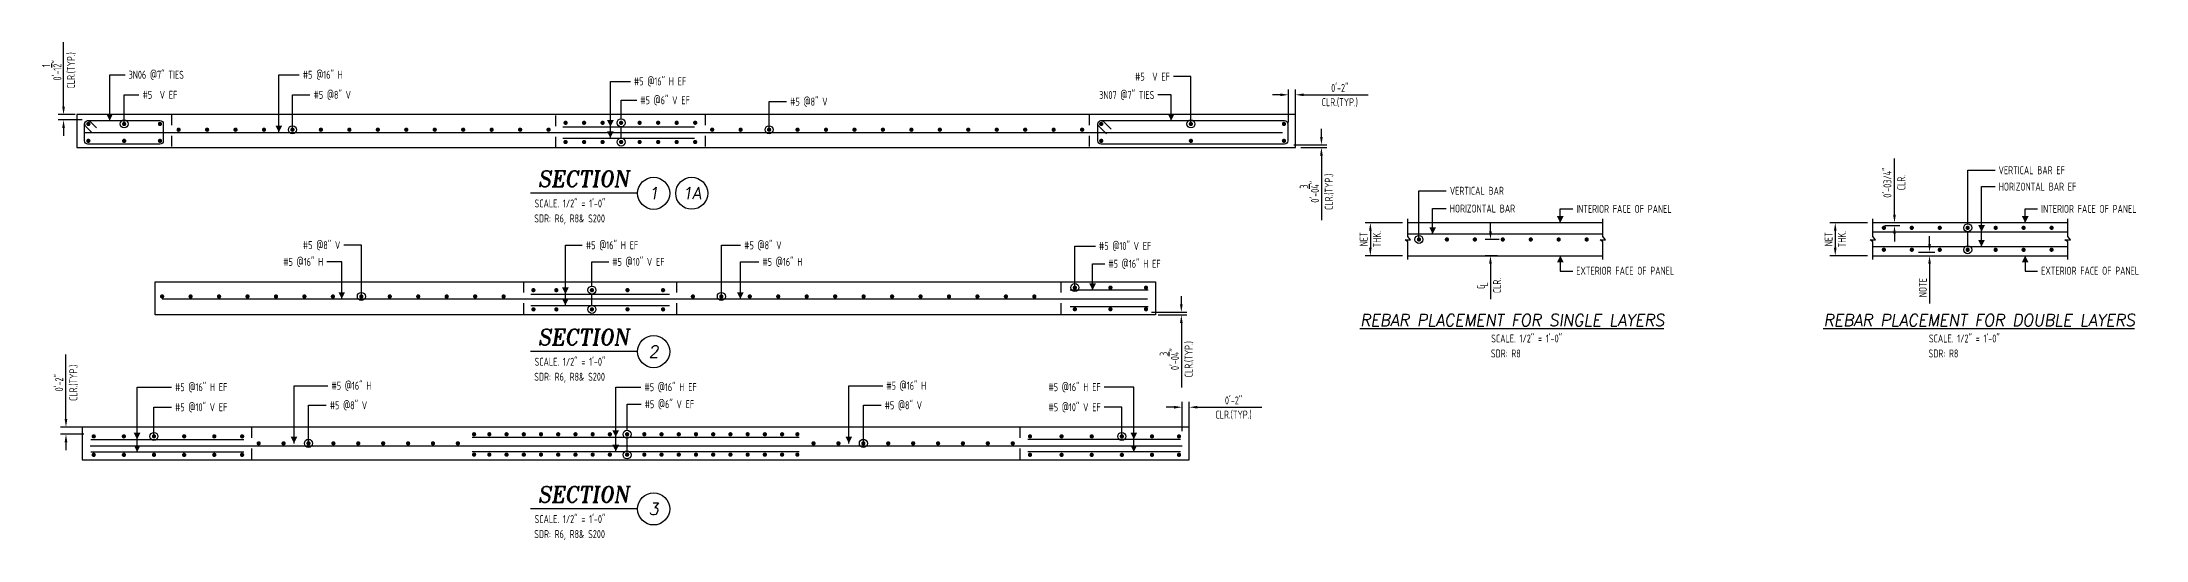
# Model space of a CAD drawing. Header units: inches. Extents: x 10095 to 38568, y -2433 to 4174.
# Drawn here: x 25996 to 26587, y 370 to 510 of the extents above; entities that cross this region are included whole.
import ezdxf
from ezdxf.enums import TextEntityAlignment as Align

# ---------------------------------------------------------------- set-up
doc = ezdxf.new("R2010")
doc.units = ezdxf.units.IN
doc.header["$MEASUREMENT"] = 0
doc.linetypes.add('HIDDEN', pattern=[6, 3, -3])
doc.layers.get('0').update_dxf_attribs({"linetype": 'CONTINUOUS'})
doc.layers.get('Defpoints').update_dxf_attribs({"linetype": 'CONTINUOUS'})
for name, color, linetype in [('0-25TEXT', 7, 'CONTINUOUS'), ('0-35', 3, 'CONTINUOUS'), ('0-35TEXT', 3, 'CONTINUOUS'), ('5', 4, 'CONTINUOUS'), ('DETAIL', 83, 'CONTINUOUS'), ('hidden', 7, 'HIDDEN'), ('REBARS', 4, 'CONTINUOUS')]:
    doc.layers.add(name, color=color, linetype=linetype)
doc.styles.add('AR', font='ARCHQUIK.shx', dxfattribs={"width": 0.8})
doc.styles.add('ROMANT', font='romant')
doc.dimstyles.new('CADS_DIM_48', dxfattribs={"dimscale": 48, "dimtxt": 0.09375, "dimasz": 0.09375, "dimexe": 0.0625, "dimexo": 0.0625, "dimgap": 0.09375, "dimtad": 0, "dimtih": 1, "dimtoh": 1, "dimzin": 1, "dimdsep": 46, "dimlunit": 4, "dimtxsty": 'AR', "dimblk": 'CLOSED', "dimcen": 0.1875, "dimadec": 0, "dimazin": 0, "dimtfac": 1, "dimtofl": 0, "dimtmove": 0, "dimatfit": 1, "dimldrblk": 'DOTBLANK', "dimfxl": 1, "dimtzin": 0, "dimarcsym": 0})

# ---------------------------------------------------------------- blocks, each defined once
blk = doc.blocks.new('*D87')
at = {"layer": 'Defpoints', "color": 0, "transparency": 16777216}
for p in [(26348.4, 495.2), (26346.4, 485.95), (26348.4, 485.95)]:
    blk.add_point(p, dxfattribs=at)
at = {"layer": 'DETAIL', "color": 0, "lineweight": -2, "transparency": 16777216}
for p, q in [((26344.15, 495.2), (26341.9, 495.2)), ((26346.4, 487.45), (26346.4, 496.7)), ((26348.4, 487.45), (26348.4, 496.7)), ((26350.65, 495.2), (26368.8, 495.2))]:
    blk.add_line(p, q, dxfattribs=at)
at = {"layer": 'DETAIL', "color": 0, "transparency": 16777216}
for points in [[(26344.15, 495.58), (26344.15, 494.83), (26346.4, 495.2)], [(26350.65, 495.58), (26350.65, 494.83), (26348.4, 495.2)]]:
    blk.add_solid(points, dxfattribs=at)
at = {"layer": 'DETAIL', "color": 0, "transparency": 16777216, "char_height": 2.25, "attachment_point": 5, "style": 'AR'}
for s, insert in [('0\'-2"', (26360.85, 497.12)), ('CLR.(TYP.)', (26360.85, 493.02))]:
    blk.add_mtext(s, dxfattribs=dict(at, insert=insert))
blk = doc.blocks.new('_DotBlank')
at = {"layer": '0-35', "color": 0, "lineweight": -2}
blk.add_line((-0.5, 0), (-1, 0), dxfattribs=at)
blk.add_circle((0, 0), 0.5, dxfattribs=at)
blk = doc.blocks.new('*D88')
at = {"layer": 'Defpoints', "color": 0, "transparency": 16777216}
for p in [(26346.4, 481.13), (26348.4, 480.38), (26355.68, 480.38)]:
    blk.add_point(p, dxfattribs=at)
at = {"layer": 'DETAIL', "color": 0, "lineweight": -2, "transparency": 16777216}
for p, q in [((26355.68, 483.38), (26355.68, 485.63)), ((26347.9, 481.13), (26357.18, 481.13)), ((26349.9, 480.38), (26357.18, 480.38)), ((26355.68, 478.13), (26355.68, 459.98))]:
    blk.add_line(p, q, dxfattribs=at)
at = {"layer": 'DETAIL', "color": 0, "transparency": 16777216}
for points in [[(26355.31, 483.38), (26356.06, 483.38), (26355.68, 481.13)], [(26355.31, 478.13), (26356.06, 478.13), (26355.68, 480.38)]]:
    blk.add_solid(points, dxfattribs=at)
at = {"layer": 'DETAIL', "color": 0, "transparency": 16777216, "char_height": 2.25, "attachment_point": 5, "rotation": 90, "style": 'AR'}
for s, insert in [('0\'-0{\\H1.000000x;\\S3/4;}"', (26352.31, 467.93)), ('CLR.(TYP.)', (26357.87, 467.93))]:
    blk.add_mtext(s, dxfattribs=dict(at, insert=insert))
blk = doc.blocks.new('SECT1')
at = {"color": 7, "linetype": 'Continuous'}
blk.add_line((0.627, 0), (-0.627, 0), dxfattribs=at)
blk.add_circle((0.815, 0), 0.188, dxfattribs=at)
at = {"color": 7, "linetype": 'Continuous', "style": 'ROMANT', "oblique": 9, "width": 0.95}
blk.add_text('SECTION', height=0.1875, dxfattribs=at).set_placement((-0.006, 0.077), align=Align.CENTER)
blk.add_attdef('SECT1', text='', height=0.141, dxfattribs=at).set_placement((0.815, 0), align=Align.MIDDLE)
blk = doc.blocks.new('leadrblk')
blk.add_lwpolyline([(0, 0, 0, 1, 0), (1, 0, 1, 1, 0)], format="xyseb")
blk = doc.blocks.new('*D89')
at = {"layer": 'Defpoints', "color": 0, "transparency": 16777216}
for p in [(26002.04, 489.63), (26006.78, 489.63), (26008.78, 488.13)]:
    blk.add_point(p, dxfattribs=at)
at = {"layer": 'DETAIL', "color": 0, "lineweight": -2, "transparency": 16777216}
for p, q in [((26002.04, 491.88), (26002.04, 510.03)), ((26005.28, 489.63), (26000.54, 489.63)), ((26007.28, 488.13), (26000.54, 488.13)), ((26002.04, 485.88), (26002.04, 483.63))]:
    blk.add_line(p, q, dxfattribs=at)
at = {"layer": 'DETAIL', "color": 0, "transparency": 16777216}
for points in [[(26001.67, 491.88), (26002.42, 491.88), (26002.04, 489.63)], [(26001.67, 485.88), (26002.42, 485.88), (26002.04, 488.13)]]:
    blk.add_solid(points, dxfattribs=at)
at = {"layer": 'DETAIL', "color": 0, "transparency": 16777216, "char_height": 2.25, "attachment_point": 5, "rotation": 90, "style": 'AR'}
for s, insert in [('0\'-1{\\H1.000000x;\\S1/2;}"', (25998.71, 502.08)), ('CLR.(TYP.)', (26004.23, 502.08))]:
    blk.add_mtext(s, dxfattribs=dict(at, insert=insert))
blk = doc.blocks.new('*D84')
at = {"layer": 'Defpoints', "color": 0, "transparency": 16777216}
for p in [(26318.53, 407.36), (26316.53, 399.16), (26318.53, 398.1)]:
    blk.add_point(p, dxfattribs=at)
at = {"layer": 'DETAIL', "color": 0, "lineweight": -2, "transparency": 16777216}
for p, q in [((26316.53, 400.66), (26316.53, 408.86)), ((26318.53, 399.6), (26318.53, 408.86)), ((26314.28, 407.36), (26312.03, 407.36)), ((26320.78, 407.36), (26338.93, 407.36))]:
    blk.add_line(p, q, dxfattribs=at)
at = {"layer": 'DETAIL', "color": 0, "transparency": 16777216}
for points in [[(26314.28, 407.73), (26314.28, 406.98), (26316.53, 407.36)], [(26320.78, 407.73), (26320.78, 406.98), (26318.53, 407.36)]]:
    blk.add_solid(points, dxfattribs=at)
at = {"layer": 'DETAIL', "color": 0, "transparency": 16777216, "char_height": 2.25, "attachment_point": 5, "style": 'AR'}
for s, insert in [('0\'-2"', (26330.98, 409.27)), ('CLR.(TYP.)', (26330.98, 405.17))]:
    blk.add_mtext(s, dxfattribs=dict(at, insert=insert))
blk = doc.blocks.new('*D85')
at = {"layer": 'Defpoints', "color": 0, "transparency": 16777216}
for p in [(26306.37, 434.07), (26308.29, 433.32), (26316.3, 433.32)]:
    blk.add_point(p, dxfattribs=at)
at = {"layer": 'DETAIL', "color": 0, "lineweight": -2, "transparency": 16777216}
for p, q in [((26316.3, 436.32), (26316.3, 438.57)), ((26307.87, 434.07), (26317.8, 434.07)), ((26309.79, 433.32), (26317.8, 433.32)), ((26316.3, 431.07), (26316.3, 412.92))]:
    blk.add_line(p, q, dxfattribs=at)
at = {"layer": 'DETAIL', "color": 0, "transparency": 16777216}
for points in [[(26315.92, 436.32), (26316.67, 436.32), (26316.3, 434.07)], [(26315.92, 431.07), (26316.67, 431.07), (26316.3, 433.32)]]:
    blk.add_solid(points, dxfattribs=at)
at = {"layer": 'DETAIL', "color": 0, "transparency": 16777216, "char_height": 2.25, "attachment_point": 5, "rotation": 90, "style": 'AR'}
for s, insert in [('0\'-0{\\H1.000000x;\\S3/4;}"', (26312.92, 420.87)), ('CLR.(TYP.)', (26318.48, 420.87))]:
    blk.add_mtext(s, dxfattribs=dict(at, insert=insert))
blk = doc.blocks.new('*D86')
at = {"layer": 'Defpoints', "color": 0, "transparency": 16777216}
for p in [(26002.73, 401.78), (26009.28, 401.78), (26009.28, 399.78)]:
    blk.add_point(p, dxfattribs=at)
at = {"layer": 'DETAIL', "color": 0, "lineweight": -2, "transparency": 16777216}
for p, q in [((26002.73, 404.03), (26002.73, 422.18)), ((26007.78, 401.78), (26001.23, 401.78)), ((26007.78, 399.78), (26001.23, 399.78)), ((26002.73, 397.53), (26002.73, 395.28))]:
    blk.add_line(p, q, dxfattribs=at)
at = {"layer": 'DETAIL', "color": 0, "transparency": 16777216}
for points in [[(26002.35, 404.03), (26003.1, 404.03), (26002.73, 401.78)], [(26002.35, 397.53), (26003.1, 397.53), (26002.73, 399.78)]]:
    blk.add_solid(points, dxfattribs=at)
at = {"layer": 'DETAIL', "color": 0, "transparency": 16777216, "char_height": 2.25, "attachment_point": 5, "rotation": 90, "style": 'AR'}
for s, insert in [('0\'-2"', (26000.82, 414.23)), ('CLR.(TYP.)', (26004.91, 414.23))]:
    blk.add_mtext(s, dxfattribs=dict(at, insert=insert))
blk = doc.blocks.new('*U888', base_point=(26316.1, 394.46))
at = {"layer": 'REBARS', "color": 0}
blk.add_lwpolyline([(26316.1, 394.78), (26273.1, 394.78)], dxfattribs=at)
blk = doc.blocks.new('*U889', base_point=(26316.1, 398))
at = {"layer": 'REBARS', "color": 0}
blk.add_lwpolyline([(26316.1, 398.31), (26273.1, 398.31)], dxfattribs=at)
blk = doc.blocks.new('*U890', base_point=(26116.89, 395.22))
at = {"layer": 'REBARS', "color": 0}
blk.add_lwpolyline([(26116.89, 394.91), (26208.89, 394.91)], dxfattribs=at)
blk = doc.blocks.new('*U891', base_point=(26116.89, 398.67))
at = {"layer": 'REBARS', "color": 0}
blk.add_lwpolyline([(26116.89, 398.98), (26208.89, 398.98)], dxfattribs=at)
blk = doc.blocks.new('*U1352', base_point=(26009.53, 396.22))
at = {"layer": 'REBARS', "color": 0}
blk.add_lwpolyline([(26009.53, 396.53), (26316.53, 396.53)], dxfattribs=at)
blk = doc.blocks.new('*U892', base_point=(26009.74, 395.09))
at = {"layer": 'REBARS', "color": 0}
blk.add_lwpolyline([(26009.74, 394.78), (26052.74, 394.78)], dxfattribs=at)
blk = doc.blocks.new('*U893', base_point=(26009.74, 398))
at = {"layer": 'REBARS', "color": 0}
blk.add_lwpolyline([(26009.74, 398.31), (26052.74, 398.31)], dxfattribs=at)
blk = doc.blocks.new('*U1303', base_point=(26007.78, 484.32))
at = {"layer": 'REBARS', "color": 0}
blk.add_lwpolyline([(26007.78, 484.63), (26344.78, 484.63)], dxfattribs=at)
blk = doc.blocks.new('*U1297', base_point=(26142.4, 483.37))
at = {"layer": 'REBARS', "color": 0}
blk.add_lwpolyline([(26142.4, 483.05), (26179.4, 483.05)], dxfattribs=at)
blk = doc.blocks.new('*U1298', base_point=(26142.4, 485.9))
at = {"layer": 'REBARS', "color": 0}
blk.add_lwpolyline([(26142.4, 486.21), (26179.4, 486.21)], dxfattribs=at)
blk = doc.blocks.new('*U1301', base_point=(26346.4, 481.13))
at = {"layer": 'REBARS', "color": 0}
blk.add_lwpolyline([(26295.23, 484.22), (26293.11, 486.34, -0.668179), (26293.78, 487.94), (26345.28, 487.94, -0.414214), (26346.21, 487.01), (26346.21, 482.26, -0.414213), (26345.28, 481.32), (26293.78, 481.32, -0.414214), (26292.84, 482.26), (26292.84, 487.01, -0.668178), (26294.44, 487.67), (26296.56, 485.55)], format="xyb", dxfattribs=at)
blk = doc.blocks.new('*U894', base_point=(26030.27, 481.13))
at = {"layer": 'REBARS', "color": 0}
blk.add_lwpolyline([(26010, 484.58), (26008.24, 486.34, -0.668179), (26008.9, 487.94), (26029.15, 487.94, -0.414214), (26030.09, 487.01), (26030.09, 482.26, -0.414213), (26029.15, 481.32), (26008.9, 481.32, -0.414214), (26007.96, 482.26), (26007.96, 487.01, -0.668178), (26009.56, 487.67), (26011.33, 485.9)], format="xyb", dxfattribs=at)
blk = doc.blocks.new('*U1105', base_point=(26133.37, 438.83))
at = {"layer": 'REBARS', "color": 0}
blk.add_lwpolyline([(26133.37, 439.15), (26172.37, 439.15)], dxfattribs=at)
blk = doc.blocks.new('*U1106', base_point=(26133.37, 436.31))
at = {"layer": 'REBARS', "color": 0}
blk.add_lwpolyline([(26133.37, 435.99), (26172.37, 435.99)], dxfattribs=at)
blk = doc.blocks.new('*U895', base_point=(26029.76, 437.49))
at = {"layer": 'REBARS', "color": 0}
blk.add_lwpolyline([(26029.76, 437.81), (26306.76, 437.81)], dxfattribs=at)
blk = doc.blocks.new('*U896', base_point=(26307.01, 435.92))
at = {"layer": 'REBARS', "color": 0}
blk.add_lwpolyline([(26307.01, 435.61), (26285.01, 435.61)], dxfattribs=at)
blk = doc.blocks.new('*U897', base_point=(26307.01, 439.97))
at = {"layer": 'REBARS', "color": 0}
blk.add_lwpolyline([(26307.01, 440.28), (26285.01, 440.28)], dxfattribs=at)
blk = doc.blocks.new('*D517')
at = {"layer": 'Defpoints', "color": 0, "transparency": 16777216}
for p in [(26379.99, 459.21), (26369.44, 449.96), (26379.99, 449.96)]:
    blk.add_point(p, dxfattribs=at)
at = {"layer": 'DETAIL', "color": 0, "lineweight": -2, "transparency": 16777216}
for p, q in [((26378.49, 459.21), (26367.94, 459.21)), ((26369.44, 456.96), (26369.44, 452.21)), ((26378.49, 449.96), (26367.94, 449.96))]:
    blk.add_line(p, q, dxfattribs=at)
at = {"layer": 'DETAIL', "color": 0, "transparency": 16777216}
for points in [[(26369.06, 456.96), (26369.81, 456.96), (26369.44, 459.21)], [(26369.06, 452.21), (26369.81, 452.21), (26369.44, 449.96)]]:
    blk.add_solid(points, dxfattribs=at)
at = {"layer": 'DETAIL', "color": 0, "transparency": 16777216, "insert": (26369.44, 454.59), "char_height": 2.25, "attachment_point": 5, "rotation": 90, "style": 'AR'}
blk.add_mtext('NET\\PTHK.', dxfattribs=at)
blk = doc.blocks.new('*D513')
at = {"layer": 'Defpoints', "color": 0, "transparency": 16777216}
for p in [(26510.69, 459.21), (26500.14, 449.96), (26510.69, 449.96)]:
    blk.add_point(p, dxfattribs=at)
at = {"layer": 'DETAIL', "color": 0, "lineweight": -2, "transparency": 16777216}
for p, q in [((26509.19, 459.21), (26498.64, 459.21)), ((26500.14, 456.96), (26500.14, 452.21)), ((26509.19, 449.96), (26498.64, 449.96))]:
    blk.add_line(p, q, dxfattribs=at)
at = {"layer": 'DETAIL', "color": 0, "transparency": 16777216}
for points in [[(26499.76, 456.96), (26500.51, 456.96), (26500.14, 459.21)], [(26499.76, 452.21), (26500.51, 452.21), (26500.14, 449.96)]]:
    blk.add_solid(points, dxfattribs=at)
at = {"layer": 'DETAIL', "color": 0, "transparency": 16777216, "insert": (26500.14, 454.59), "char_height": 2.25, "attachment_point": 5, "rotation": 90, "style": 'AR'}
blk.add_mtext('NET\\PTHK.', dxfattribs=at)
blk = doc.blocks.new('*D514')
at = {"layer": 'Defpoints', "color": 0, "transparency": 16777216}
for p in [(26512.55, 458.41), (26516.79, 459.21), (26516.79, 459.21)]:
    blk.add_point(p, dxfattribs=at)
at = {"layer": 'DETAIL', "color": 0, "lineweight": -2, "transparency": 16777216}
for p, q in [((26516.79, 461.46), (26516.79, 477.32)), ((26514.05, 458.41), (26518.29, 458.41)), ((26516.79, 456.16), (26516.79, 453.91))]:
    blk.add_line(p, q, dxfattribs=at)
at = {"layer": 'DETAIL', "color": 0, "transparency": 16777216}
for points in [[(26516.42, 461.46), (26517.17, 461.46), (26516.79, 459.21)], [(26516.42, 456.16), (26517.17, 456.16), (26516.79, 458.41)]]:
    blk.add_solid(points, dxfattribs=at)
at = {"layer": 'DETAIL', "color": 0, "transparency": 16777216, "char_height": 2.25, "attachment_point": 5, "rotation": 90, "style": 'AR'}
for s, insert in [('0\'-03/4"', (26514.8, 470.52)), ('CLR.', (26518.71, 470.52))]:
    blk.add_mtext(s, dxfattribs=dict(at, insert=insert))
blk = doc.blocks.new('*D515')
at = {"layer": 'Defpoints', "color": 0, "transparency": 16777216}
for p in [(26522.07, 451), (26526.65, 449.96), (26526.65, 449.96)]:
    blk.add_point(p, dxfattribs=at)
at = {"layer": 'DETAIL', "color": 0, "lineweight": -2, "transparency": 16777216}
for p, q in [((26526.65, 453.25), (26526.65, 455.5)), ((26523.57, 451), (26528.15, 451)), ((26526.65, 447.71), (26526.65, 436.52))]:
    blk.add_line(p, q, dxfattribs=at)
at = {"layer": 'DETAIL', "color": 0, "transparency": 16777216}
for points in [[(26526.27, 453.25), (26527.02, 453.25), (26526.65, 451)], [(26526.27, 447.71), (26527.02, 447.71), (26526.65, 449.96)]]:
    blk.add_solid(points, dxfattribs=at)
at = {"layer": 'DETAIL', "color": 0, "transparency": 16777216, "insert": (26524.77, 440.99), "char_height": 2.25, "width": 88.8207, "attachment_point": 5, "rotation": 90, "style": 'AR'}
blk.add_mtext('NOTE', dxfattribs=at)
blk = doc.blocks.new('*D516')
at = {"layer": 'Defpoints', "color": 0, "transparency": 16777216}
for p in [(26403.2, 449.96), (26406.67, 449.96), (26407.17, 454.52)]:
    blk.add_point(p, dxfattribs=at)
at = {"layer": 'DETAIL', "color": 0, "lineweight": -2, "transparency": 16777216}
for p, q in [((26403.2, 456.77), (26403.2, 459.02)), ((26405.67, 454.52), (26401.7, 454.52)), ((26405.17, 449.96), (26401.7, 449.96)), ((26403.2, 447.71), (26403.2, 437.7))]:
    blk.add_line(p, q, dxfattribs=at)
at = {"layer": 'DETAIL', "color": 0, "transparency": 16777216}
for points in [[(26402.83, 456.77), (26403.58, 456.77), (26403.2, 454.52)], [(26402.83, 447.71), (26403.58, 447.71), (26403.2, 449.96)]]:
    blk.add_solid(points, dxfattribs=at)
at = {"layer": 'DETAIL', "color": 0, "transparency": 16777216, "insert": (26403.2, 441.58), "char_height": 2.25, "attachment_point": 5, "rotation": 90, "style": 'AR'}
blk.add_mtext(' \\PCLR.', dxfattribs=at)
blk = doc.blocks.new('A$C2A293661')
at = {"layer": '0-35TEXT', "style": 'AR', "width": 0.8}
for s, p in [('C', (-0.72, 0.84)), ('L', (0, 0))]:
    blk.add_text(s, height=2.25, dxfattribs=at).set_placement(p)

msp = doc.modelspace()

# ---------------------------------------------------------------- linework, layer by layer
at = {"color": 7, "linetype": 'Continuous'}
msp.add_circle((26178.63779, 467.50555), 4.5, dxfattribs=at)
at = {"layer": '0-25TEXT'}
for points in [[(26015.01476, 487.94399), (26015.01476, 500.84172), (26019.33799, 500.84172)], [(26062.57786, 484.6315), (26062.57786, 500.84172), (26068.30318, 500.84172)], [(26155.7749, 483.05435), (26155.7749, 498.98021), (26161.39167, 498.98021)], [(26158.7971, 488.45891), (26158.7971, 493.67229), (26163.17804, 493.67229)], [(26313.44046, 487.94399), (26313.44046, 495.16487), (26309.69529, 495.16487)], [(26537.37382, 458.92623), (26537.37382, 473.9884), (26545.05432, 473.9884)], [(26541.27375, 452.50831), (26541.27375, 469.37835), (26545.1001, 469.37835)], [(26386.95473, 456.07067), (26386.95473, 463.21657), (26390.78108, 463.21657)], [(26422.84023, 459.21452), (26422.84023, 463.12585), (26426.32151, 463.12585)], [(26553.54204, 459.21452), (26553.54204, 463.12585), (26557.02332, 463.12585)], [(26537.37382, 452.74878), (26537.37382, 456.67623)], [(26143.12493, 435.99253), (26143.12493, 452.91199), (26147.88009, 452.91199)], [(26422.84023, 449.96452), (26422.84023, 445.65653), (26426.32151, 445.65653)], [(26553.54204, 449.96452), (26553.54204, 445.65653), (26557.02332, 445.65653)], [(26080.26646, 437.80591), (26080.26646, 448.22955), (26076.06394, 448.22955)], [(26150.59151, 441.3971), (26150.59151, 448.22955), (26155.303, 448.22955)], [(26192.31943, 437.80591), (26192.31943, 448.22955), (26197.51283, 448.22955)], [(26291.35672, 440.28224), (26291.35672, 447.69295), (26294.77667, 447.69295)], [(26022.72645, 394.77574), (26022.72645, 412.99505), (26032.39199, 412.99505)], [(26066.84178, 397.19747), (26066.84178, 413.40768), (26076.3604, 413.40768)], [(26157.27603, 398.98069), (26157.27603, 412.99505), (26164.35402, 412.99505)], [(26157.27603, 394.90974), (26157.27603, 412.99505), (26164.35402, 412.99505)], [(26160.48053, 400.87609), (26160.48053, 408.20893), (26164.40207, 408.20893)], [(26222.83481, 397.19747), (26222.83481, 413.40768), (26232.35343, 413.40768)], [(26302.94414, 394.77574), (26302.94414, 412.99505), (26294.63199, 412.99505)], [(26160.48053, 395.08702), (26160.48053, 398.62609)]]:
    msp.add_lwpolyline(points, dxfattribs=at)
at = {"layer": '0-35', "color": 0, "lineweight": -2}
for p, q in [((26158.7971, 483.05409), (26158.7971, 486.20891)), ((26150.59151, 435.99228), (26150.59151, 439.1471))]:
    msp.add_line(p, q, dxfattribs=at)
at = {"layer": '0-35'}
for points in [[(26348.40008, 489.6315), (26005.77508, 489.6315), (26005.77508, 480.3815), (26348.40008, 480.3815)], [(26027.76434, 442.56969), (26309.01434, 442.56969), (26309.01434, 433.31969), (26027.76434, 433.31969)], [(26318.52622, 401.78484), (26007.27622, 401.78484), (26007.27622, 392.53484), (26318.52622, 392.53484)]]:
    msp.add_lwpolyline(points, close=True, dxfattribs=at)
for points in [[(26379.98683, 448.8744), (26379.98683, 453.81868), (26379.216, 454.39119), (26380.75767, 454.39119), (26379.98683, 455.36035), (26379.98683, 460.30464)], [(26434.78972, 459.21452), (26379.98683, 459.21452)], [(26434.78972, 448.8744), (26434.78972, 453.81868), (26434.01889, 454.39119), (26435.56055, 454.39119), (26434.78972, 455.36035), (26434.78972, 460.30464)], [(26510.68864, 448.8744), (26510.68864, 453.81868), (26509.91781, 454.39119), (26511.45947, 454.39119), (26510.68864, 455.36035), (26510.68864, 460.30464)], [(26565.49152, 459.21452), (26510.68864, 459.21452)], [(26565.49152, 448.8744), (26565.49152, 453.81868), (26564.72069, 454.39119), (26566.26236, 454.39119), (26565.49152, 455.36035), (26565.49152, 460.30464)], [(26379.98683, 449.96452), (26434.78972, 449.96452)], [(26510.68864, 449.96452), (26565.49152, 449.96452)]]:
    msp.add_lwpolyline(points, dxfattribs=at)
at = {"layer": '0-35', "color": 0, "lineweight": -2}
for centre in [(26158.7971, 487.33391), (26158.7971, 481.92909), (26537.37382, 457.80123), (26537.37382, 451.62378), (26150.59151, 440.2721), (26150.59151, 434.86728), (26160.48053, 399.75109), (26160.48053, 393.96202)]:
    msp.add_circle(centre, 1.125, dxfattribs=at)
at = {"layer": '5', "const_width": 0.6}
for points in [[(26008.72508, 487.00649, 1), (26009.32508, 487.00649, 1)], [(26018.78758, 487.00649, 1), (26019.38758, 487.00649, 1)], [(26029.45008, 487.00649, -1), (26028.85008, 487.00649, -1)], [(26034.70008, 485.38855, -1), (26034.10008, 485.38855, -1)], [(26042.70008, 485.38855, -1), (26042.10008, 485.38855, -1)], [(26050.70008, 485.38855, -1), (26050.10008, 485.38855, -1)], [(26058.70008, 485.38855, -1), (26058.10008, 485.38855, -1)], [(26066.70008, 485.38855, -1), (26066.10008, 485.38855, -1)], [(26074.70008, 485.38855, -1), (26074.10008, 485.38855, -1)], [(26082.70008, 485.38855, -1), (26082.10008, 485.38855, -1)], [(26090.70008, 485.38855, -1), (26090.10008, 485.38855, -1)], [(26098.70008, 485.38855, -1), (26098.10008, 485.38855, -1)], [(26106.70008, 485.38855, -1), (26106.10008, 485.38855, -1)], [(26114.70008, 485.38855, -1), (26114.10008, 485.38855, -1)], [(26122.70008, 485.38855, -1), (26122.10008, 485.38855, -1)], [(26130.70008, 485.38855, -1), (26130.10008, 485.38855, -1)], [(26138.70008, 485.38855, -1), (26138.10008, 485.38855, -1)], [(26142.87924, 487.33391, 1), (26143.47924, 487.33391, 1)], [(26148.08519, 487.33391, 1), (26148.68519, 487.33391, 1)], [(26153.29115, 487.33391, 1), (26153.89115, 487.33391, 1)], [(26158.4971, 487.33391, 1), (26159.0971, 487.33391, 1)], [(26163.70306, 487.33391, 1), (26164.30306, 487.33391, 1)], [(26168.90901, 487.33391, 1), (26169.50901, 487.33391, 1)], [(26174.11497, 487.33391, 1), (26174.71497, 487.33391, 1)], [(26179.92093, 487.33391, -1), (26179.32093, 487.33391, -1)], [(26184.70008, 485.38855, -1), (26184.10008, 485.38855, -1)], [(26192.70008, 485.38855, -1), (26192.10008, 485.38855, -1)], [(26200.70008, 485.38855, -1), (26200.10008, 485.38855, -1)], [(26208.70008, 485.38855, -1), (26208.10008, 485.38855, -1)], [(26216.70008, 485.38855, -1), (26216.10008, 485.38855, -1)], [(26224.70008, 485.38855, -1), (26224.10008, 485.38855, -1)], [(26232.70008, 485.38855, -1), (26232.10008, 485.38855, -1)], [(26240.70008, 485.38855, -1), (26240.10008, 485.38855, -1)], [(26248.70008, 485.38855, -1), (26248.10008, 485.38855, -1)], [(26256.70008, 485.38855, -1), (26256.10008, 485.38855, -1)], [(26264.70008, 485.38855, -1), (26264.10008, 485.38855, -1)], [(26272.70008, 485.38855, -1), (26272.10008, 485.38855, -1)], [(26280.70008, 485.38855, -1), (26280.10008, 485.38855, -1)], [(26288.70008, 485.38855, -1), (26288.10008, 485.38855, -1)], [(26293.47509, 487.00649, 1), (26294.07509, 487.00649, 1)], [(26318.67702, 487.00649, 1), (26319.27702, 487.00649, 1)], [(26345.45008, 487.00649, -1), (26344.85008, 487.00649, -1)], [(26008.72508, 482.25649, -1), (26009.32508, 482.25649, -1)], [(26018.78758, 482.25649, -1), (26019.38758, 482.25649, -1)], [(26029.45008, 482.25649, 1), (26028.85008, 482.25649, 1)], [(26142.87924, 481.92909, -1), (26143.47924, 481.92909, -1)], [(26148.08519, 481.92909, -1), (26148.68519, 481.92909, -1)], [(26153.29115, 481.92909, -1), (26153.89115, 481.92909, -1)], [(26158.4971, 481.92909, -1), (26159.0971, 481.92909, -1)], [(26163.70306, 481.92909, -1), (26164.30306, 481.92909, -1)], [(26168.90901, 481.92909, -1), (26169.50901, 481.92909, -1)], [(26174.11497, 481.92909, -1), (26174.71497, 481.92909, -1)], [(26179.92093, 481.92909, 1), (26179.32093, 481.92909, 1)], [(26293.47509, 482.25649, -1), (26294.07509, 482.25649, -1)], [(26318.67702, 482.25649, -1), (26319.27702, 482.25649, -1)], [(26345.45008, 482.25649, 1), (26344.85008, 482.25649, 1)], [(26514.1024, 457.80123, -1), (26513.5024, 457.80123, -1)], [(26521.95954, 457.80123, -1), (26521.35954, 457.80123, -1)], [(26529.81668, 457.80123, -1), (26529.21668, 457.80123, -1)], [(26537.67382, 457.80123, -1), (26537.07382, 457.80123, -1)], [(26545.53097, 457.80123, -1), (26544.93097, 457.80123, -1)], [(26553.38811, 457.80123, -1), (26552.78811, 457.80123, -1)], [(26561.24525, 457.80123, -1), (26560.64525, 457.80123, -1)], [(26383.40059, 454.52038, -1), (26382.80059, 454.52038, -1)], [(26391.25773, 454.52038, -1), (26390.65773, 454.52038, -1)], [(26399.11488, 454.52038, -1), (26398.51488, 454.52038, -1)], [(26406.97202, 454.52038, -1), (26406.37202, 454.52038, -1)], [(26414.82916, 454.52038, -1), (26414.22916, 454.52038, -1)], [(26422.6863, 454.52038, -1), (26422.0863, 454.52038, -1)], [(26430.54345, 454.52038, -1), (26429.94345, 454.52038, -1)], [(26514.1024, 451.62378, -1), (26513.5024, 451.62378, -1)], [(26521.95954, 451.62378, -1), (26521.35954, 451.62378, -1)], [(26529.81668, 451.62378, -1), (26529.21668, 451.62378, -1)], [(26537.67382, 451.62378, -1), (26537.07382, 451.62378, -1)], [(26545.53097, 451.62378, -1), (26544.93097, 451.62378, -1)], [(26553.38811, 451.62378, -1), (26552.78811, 451.62378, -1)], [(26561.24525, 451.62378, -1), (26560.64525, 451.62378, -1)], [(26029.46434, 438.49555, 1), (26030.06434, 438.49555, 1)], [(26037.46434, 438.49555, 1), (26038.06434, 438.49555, 1)], [(26045.46434, 438.49555, 1), (26046.06434, 438.49555, 1)], [(26053.46434, 438.49555, 1), (26054.06434, 438.49555, 1)], [(26061.46434, 438.49555, 1), (26062.06434, 438.49555, 1)], [(26069.46434, 438.49555, 1), (26070.06434, 438.49555, 1)], [(26077.46434, 438.49555, 1), (26078.06434, 438.49555, 1)], [(26085.46434, 438.49555, 1), (26086.06434, 438.49555, 1)], [(26093.46434, 438.49555, 1), (26094.06434, 438.49555, 1)], [(26101.46434, 438.49555, 1), (26102.06434, 438.49555, 1)], [(26109.46434, 438.49555, 1), (26110.06434, 438.49555, 1)], [(26117.46434, 438.49555, 1), (26118.06434, 438.49555, 1)], [(26125.46434, 438.49555, 1), (26126.06434, 438.49555, 1)], [(26133.84982, 440.2721, 1), (26134.44982, 440.2721, 1)], [(26140.89151, 440.2721, -1), (26140.29151, 440.2721, -1)], [(26150.89151, 440.2721, -1), (26150.29151, 440.2721, -1)], [(26160.89151, 440.2721, -1), (26160.29151, 440.2721, -1)], [(26170.89151, 440.2721, -1), (26170.29151, 440.2721, -1)], [(26179.27699, 438.49555, -1), (26178.67699, 438.49555, -1)], [(26187.27699, 438.49555, -1), (26186.67699, 438.49555, -1)], [(26195.27699, 438.49555, -1), (26194.67699, 438.49555, -1)], [(26203.27699, 438.49555, -1), (26202.67699, 438.49555, -1)], [(26211.27699, 438.49555, -1), (26210.67699, 438.49555, -1)], [(26219.27699, 438.49555, -1), (26218.67699, 438.49555, -1)], [(26227.27699, 438.49555, -1), (26226.67699, 438.49555, -1)], [(26235.27699, 438.49555, -1), (26234.67699, 438.49555, -1)], [(26243.27699, 438.49555, -1), (26242.67699, 438.49555, -1)], [(26251.27699, 438.49555, -1), (26250.67699, 438.49555, -1)], [(26259.27699, 438.49555, -1), (26258.67699, 438.49555, -1)], [(26267.27699, 438.49555, -1), (26266.67699, 438.49555, -1)], [(26275.27699, 438.49555, -1), (26274.67699, 438.49555, -1)], [(26286.6623, 440.98294, 1), (26286.0623, 440.98294, 1)], [(26296.6623, 440.98294, 1), (26296.0623, 440.98294, 1)], [(26306.6623, 440.98294, 1), (26306.0623, 440.98294, 1)], [(26133.84982, 434.86728, -1), (26134.44982, 434.86728, -1)], [(26140.89151, 434.86728, 1), (26140.29151, 434.86728, 1)], [(26150.89151, 434.86728, 1), (26150.29151, 434.86728, 1)], [(26160.89151, 434.86728, 1), (26160.29151, 434.86728, 1)], [(26170.89151, 434.86728, 1), (26170.29151, 434.86728, 1)], [(26286.6623, 434.90644, -1), (26286.0623, 434.90644, -1)], [(26296.6623, 434.90644, -1), (26296.0623, 434.90644, -1)], [(26306.6623, 434.90644, -1), (26306.0623, 434.90644, -1)], [(26010.22622, 399.15983, 1), (26010.82622, 399.15983, 1)], [(26018.70122, 399.15983, 1), (26019.30122, 399.15983, 1)], [(26027.17622, 399.15983, 1), (26027.77622, 399.15983, 1)], [(26035.65122, 399.15983, 1), (26036.25122, 399.15983, 1)], [(26044.12622, 399.15983, 1), (26044.72622, 399.15983, 1)], [(26051.95018, 399.15983, 1), (26052.55018, 399.15983, 1)], [(26056.60122, 397.1975, 1), (26057.20122, 397.1975, 1)], [(26063.60209, 397.1975, 1), (26064.20209, 397.1975, 1)], [(26070.60296, 397.1975, 1), (26071.20296, 397.1975, 1)], [(26077.60383, 397.1975, 1), (26078.20383, 397.1975, 1)], [(26084.6047, 397.1975, 1), (26085.2047, 397.1975, 1)], [(26091.60557, 397.1975, 1), (26092.20557, 397.1975, 1)], [(26098.60644, 397.1975, 1), (26099.20644, 397.1975, 1)], [(26105.60731, 397.1975, 1), (26106.20731, 397.1975, 1)], [(26112.60818, 397.1975, 1), (26113.20818, 397.1975, 1)], [(26117.15383, 399.75109, 1), (26117.75383, 399.75109, 1)], [(26121.44956, 399.75109, 1), (26122.04956, 399.75109, 1)], [(26126.29093, 399.75109, 1), (26126.89093, 399.75109, 1)], [(26131.1323, 399.75109, 1), (26131.7323, 399.75109, 1)], [(26135.97367, 399.75109, 1), (26136.57367, 399.75109, 1)], [(26140.81504, 399.75109, 1), (26141.41504, 399.75109, 1)], [(26145.65641, 399.75109, 1), (26146.25641, 399.75109, 1)], [(26150.49779, 399.75109, 1), (26151.09779, 399.75109, 1)], [(26155.33916, 399.75109, 1), (26155.93916, 399.75109, 1)], [(26160.18053, 399.75109, 1), (26160.78053, 399.75109, 1)], [(26165.0219, 399.75109, 1), (26165.6219, 399.75109, 1)], [(26169.86327, 399.75109, 1), (26170.46327, 399.75109, 1)], [(26174.70465, 399.75109, 1), (26175.30465, 399.75109, 1)], [(26179.54602, 399.75109, 1), (26180.14602, 399.75109, 1)], [(26184.38739, 399.75109, 1), (26184.98739, 399.75109, 1)], [(26189.22876, 399.75109, 1), (26189.82876, 399.75109, 1)], [(26194.07013, 399.75109, 1), (26194.67013, 399.75109, 1)], [(26198.9115, 399.75109, 1), (26199.5115, 399.75109, 1)], [(26203.75288, 399.75109, 1), (26204.35288, 399.75109, 1)], [(26208.04707, 399.75109, 1), (26208.64707, 399.75109, 1)], [(26212.59425, 397.1975, 1), (26213.19425, 397.1975, 1)], [(26219.59512, 397.1975, 1), (26220.19512, 397.1975, 1)], [(26226.59599, 397.1975, 1), (26227.19599, 397.1975, 1)], [(26233.59686, 397.1975, 1), (26234.19686, 397.1975, 1)], [(26240.59773, 397.1975, 1), (26241.19773, 397.1975, 1)], [(26247.5986, 397.1975, 1), (26248.1986, 397.1975, 1)], [(26254.59947, 397.1975, 1), (26255.19947, 397.1975, 1)], [(26261.60035, 397.1975, 1), (26262.20035, 397.1975, 1)], [(26268.60122, 397.1975, 1), (26269.20122, 397.1975, 1)], [(26273.44883, 399.15983, 1), (26274.04883, 399.15983, 1)], [(26282.32622, 399.15983, 1), (26282.92622, 399.15983, 1)], [(26290.80122, 399.15983, 1), (26291.40122, 399.15983, 1)], [(26299.27622, 399.15983, 1), (26299.87622, 399.15983, 1)], [(26307.75122, 399.15983, 1), (26308.35122, 399.15983, 1)], [(26315.33583, 399.15983, 1), (26315.93583, 399.15983, 1)], [(26010.22622, 393.96202, -1), (26010.82622, 393.96202, -1)], [(26018.70122, 393.96202, -1), (26019.30122, 393.96202, -1)], [(26027.17622, 393.96202, -1), (26027.77622, 393.96202, -1)], [(26035.65122, 393.96202, -1), (26036.25122, 393.96202, -1)], [(26044.12622, 393.96202, -1), (26044.72622, 393.96202, -1)], [(26051.95018, 393.96202, -1), (26052.55018, 393.96202, -1)], [(26117.15383, 394.02453, -1), (26117.75383, 394.02453, -1)], [(26121.44956, 394.02453, -1), (26122.04956, 394.02453, -1)], [(26126.29093, 394.02453, -1), (26126.89093, 394.02453, -1)], [(26131.1323, 394.02453, -1), (26131.7323, 394.02453, -1)], [(26135.97367, 394.02453, -1), (26136.57367, 394.02453, -1)], [(26140.81504, 394.02453, -1), (26141.41504, 394.02453, -1)], [(26145.65641, 394.02453, -1), (26146.25641, 394.02453, -1)], [(26150.49779, 394.02453, -1), (26151.09779, 394.02453, -1)], [(26155.33916, 394.02453, -1), (26155.93916, 394.02453, -1)], [(26160.18053, 394.02453, -1), (26160.78053, 394.02453, -1)], [(26165.0219, 394.02453, -1), (26165.6219, 394.02453, -1)], [(26169.86327, 394.02453, -1), (26170.46327, 394.02453, -1)], [(26174.70465, 394.02453, -1), (26175.30465, 394.02453, -1)], [(26179.54602, 394.02453, -1), (26180.14602, 394.02453, -1)], [(26184.38739, 394.02453, -1), (26184.98739, 394.02453, -1)], [(26189.22876, 394.02453, -1), (26189.82876, 394.02453, -1)], [(26194.07013, 394.02453, -1), (26194.67013, 394.02453, -1)], [(26198.9115, 394.02453, -1), (26199.5115, 394.02453, -1)], [(26203.75288, 394.02453, -1), (26204.35288, 394.02453, -1)], [(26208.04707, 394.02453, -1), (26208.64707, 394.02453, -1)], [(26273.44883, 393.96202, -1), (26274.04883, 393.96202, -1)], [(26282.32622, 393.96202, -1), (26282.92622, 393.96202, -1)], [(26290.80122, 393.96202, -1), (26291.40122, 393.96202, -1)], [(26299.27622, 393.96202, -1), (26299.87622, 393.96202, -1)], [(26307.75122, 393.96202, -1), (26308.35122, 393.96202, -1)], [(26315.33583, 393.96202, -1), (26315.93583, 393.96202, -1)]]:
    msp.add_lwpolyline(points, format="xyb", close=True, dxfattribs=at)
at = {"layer": 'hidden'}
for p, q in [((26032.40008, 489.6315), (26032.40008, 480.3815)), ((26290.40008, 489.6315), (26290.40008, 480.3815)), ((26131.37067, 442.56969), (26131.37067, 433.31969)), ((26174.38934, 442.56969), (26174.38934, 433.31969)), ((26282.38934, 442.56969), (26282.38934, 433.31969)), ((26054.90122, 401.78484), (26054.90122, 392.53484)), ((26270.90122, 401.78484), (26270.90122, 392.53484))]:
    msp.add_line(p, q, dxfattribs=at)
for points in [[(26140.40008, 480.3815), (26140.40008, 489.6315)], [(26182.40008, 489.6315), (26182.40008, 480.3815)]]:
    msp.add_lwpolyline(points, dxfattribs=at)
at = {"layer": 'REBARS'}
for points in [[(26379.98683, 456.07067), (26434.78972, 456.07067)], [(26510.68864, 456.68083), (26565.49152, 456.68083)], [(26510.68864, 452.50831), (26565.49152, 452.50831)]]:
    msp.add_lwpolyline(points, dxfattribs=at)

# ---------------------------------------------------------------- block references
at = {"layer": '0-25TEXT', "yscale": 0.7502362204724409}
for p, xscale, rotation in [((26015.01476, 487.94399), 1.874645669291339, 90.00000153523449), ((26062.57786, 484.6315), 1.874645669291339, 90.00000153523449), ((26155.7749, 486.20865), 1.874645669291339, 90.00000153523449), ((26155.7749, 483.05435), 1.874645669291339, 90.00000153523449), ((26313.44046, 487.94399), 1.874645669291339, 90.00000153523449), ((26422.84023, 459.21452), 1.874645669291339, 90.00000153523449), ((26553.54204, 459.21452), 1.874645669291339, 90.00000153523449), ((26386.95473, 456.07067), 1.874645669291339, 90.00000153523449), ((26541.27375, 456.68083), 1.874645669291339, 90.00000153523449), ((26422.84023, 449.96452), -1.874645669291339, 89.9999984647655), ((26541.27375, 452.50831), 1.874645669291339, 90.00000153523449), ((26553.54204, 449.96452), -1.874645669291339, 89.9999984647655), ((26080.26646, 437.80591), 1.874645669291339, 90.00000153523449), ((26143.12493, 439.14685), 1.874645669291339, 90.00000153523449), ((26143.12493, 435.99254), 1.874645669291339, 90.00000153523449), ((26192.31943, 437.80591), 1.874645669291339, 90.00000153523449), ((26291.35672, 440.28224), 1.874645669291339, 90.00000153523449), ((26022.72645, 394.77574), 1.874645669291339, 90.00000153523449), ((26022.72645, 398.30776), 1.874645669291339, 90.00000153523449), ((26066.84178, 397.19747), 1.874645669291339, 90.00000153523449), ((26157.27603, 398.98069), 1.874645669291339, 90.00000153523449), ((26157.27603, 394.90974), 1.874645669291339, 90.00000153523449), ((26222.83481, 397.19747), 1.874645669291339, 90.00000153523449), ((26302.94414, 398.30776), 1.874645669291339, 90.00000153523449), ((26302.94414, 394.77574), 1.874645669291339, 90.00000153523449)]:
    msp.add_blockref('leadrblk', p, dxfattribs=dict(at, xscale=xscale, rotation=rotation))
at = {"layer": '0-25TEXT', "xscale": 24, "yscale": 24, "zscale": 24}
for p, values in [((26148.38288, 467.50555), {'SECT1': '1'}), ((26148.38288, 422.98924), {'SECT1': '2'}), ((26148.38288, 378.75195), {'SECT1': '3'})]:
    msp.add_blockref('SECT1', p, dxfattribs=at).add_auto_attribs(values)
at = {"layer": '0-35', "rotation": 90}
msp.add_blockref('A$C2A293661', (26402.51464, 441.3066), dxfattribs=at)
at = {"layer": 'REBARS', "color": 4}
for name, p in [('*U894', (26030.27496, 481.1315)), ('*U1298', (26142.40008, 485.89615)), ('*U1301', (26346.40008, 481.1315)), ('*U1303', (26007.77508, 484.319)), ('*U1297', (26142.40008, 483.36685)), ('*U895', (26029.76434, 437.49341)), ('*U1105', (26133.37067, 438.83435)), ('*U897', (26307.01434, 439.96973)), ('*U1106', (26133.37067, 436.30504)), ('*U896', (26307.01434, 435.91965)), ('*U1352', (26009.52622, 396.22234)), ('*U893', (26009.74057, 397.99526)), ('*U891', (26116.89425, 398.6682)), ('*U889', (26316.10262, 397.99526)), ('*U892', (26009.74057, 395.08824)), ('*U890', (26116.89425, 395.22227)), ('*U888', (26316.10262, 394.46323))]:
    msp.add_blockref(name, p, dxfattribs=at)

# ---------------------------------------------------------------- texts
at = {"color": 7, "linetype": 'Continuous', "style": 'ROMANT', "oblique": 9, "width": 0.95}
for s, p in [('%%UREBAR PLACEMENT FOR SINGLE LAYERS', (26409.34038, 430.17159)), ('%%UREBAR PLACEMENT FOR DOUBLE LAYERS', (26540.63753, 430.17159))]:
    msp.add_text(s, height=3.375, dxfattribs=at).set_placement(p, align=Align.CENTER)
msp.add_attdef('1A', text='1', height=3.375, dxfattribs=at).set_placement((26178.63779, 467.50555), align=Align.MIDDLE)
at = {"layer": '0-25TEXT', "style": 'AR', "width": 0.8}
for s, height, p in [('3N06 @7" TIES', 2.2497638, (26020.33788, 499.71684)), ('#5 @16" H', 2.249764, (26069.30308, 499.71684)), ('#5 @16" H EF', 2.2497638, (26162.39157, 497.85533)), ('#5  V EF', 2.249764, (26024.24725, 494.07014)), ('#5 @8" V', 2.249764, (26072.31782, 494.07014)), ('#5 @6" V EF', 2.2497638, (26164.17794, 492.54741)), ('#5 @8" V', 2.249764, (26206.31782, 492.15244)), ('#5 @16" H EF', 2.2497638, (26148.87999, 451.78711)), ('#5 @10" V EF', 2.2497638, (26156.3029, 447.10467)), ('#5 @8" V', 2.249764, (26193.39548, 451.76596)), ('#5 @16" H', 2.249764, (26198.51272, 447.10467)), ('#5 @10" V EF', 2.2497638, (26293.14506, 451.56076)), ('#5 @16" H EF', 2.2497638, (26295.77656, 446.56807)), ('#5 @16" H EF', 2.2497638, (26033.39188, 411.87017)), ('#5 @16" H', 2.249764, (26077.36029, 412.2828)), ('#5 @16" H EF', 2.2497638, (26165.35392, 411.87017)), ('#5 @16" H', 2.249764, (26233.35333, 412.2828)), ('#5 @10" V EF', 2.2497638, (26033.39188, 406.22347)), ('#5 @8" V', 2.249764, (26076.87646, 406.77832)), ('#5 @6" V EF', 2.2497638, (26165.40196, 407.08405)), ('#5 @8" V', 2.249764, (26232.86949, 406.77832))]:
    msp.add_text(s, height=height, dxfattribs=at).set_placement(p)
for s, height, p in [('#5  V EF', 2.249764, (26313.08176, 499.19062)), ('3N07 @7" TIES', 2.2497638, (26308.69539, 494.03999)), ('#5 @16" H', 2.249764, (26075.06405, 447.10467)), ('#5 @8" V', 2.249764, (26079.85257, 451.801)), ('#5 @16" H EF', 2.2497638, (26293.6321, 411.87017)), ('#5 @10" V EF', 2.2497638, (26293.6321, 406.22347))]:
    msp.add_text(s, height=height, dxfattribs=at).set_placement(p, align=Align.RIGHT)
at = {"layer": '0-35TEXT', "style": 'AR', "width": 0.8}
for s, height, p in [('VERTICAL BAR EF', 2.2499437, (26546.05429, 472.86342)), ('VERTICAL BAR', 2.2499437, (26391.78106, 467.08734)), ('HORIZONTAL BAR EF', 2.2499437, (26546.10008, 468.25338)), ('SDR: R6, R8& S200', 2.2499437, (26134.37771, 459.31871)), ('SCALE. 1/2" = 1\'-0"', 2.2499437, (26134.4745, 463.52678)), ('HORIZONTAL BAR', 2.2499437, (26391.78106, 462.0916)), ('INTERIOR FACE OF PANEL', 2.2499437, (26427.32149, 462.00088)), ('INTERIOR FACE OF PANEL', 2.2499437, (26558.02329, 462.00088)), ('EXTERIOR FACE OF PANEL', 2.2499437, (26427.32149, 444.60915)), ('EXTERIOR FACE OF PANEL', 2.2499437, (26558.02329, 444.60915)), ('SCALE. 1/2" = 1\'-0"', 2.2499437, (26403.42756, 425.55286)), ('SCALE. 1/2" = 1\'-0"', 2.2499437, (26526.48076, 425.55286)), ('SCALE. 1/2" = 1\'-0"', 2.2499437, (26134.4745, 419.01047)), ('SDR: R8', 2.249944, (26403.33076, 421.34479)), ('SDR: R8', 2.249944, (26526.38397, 421.34479)), ('SDR: R6, R8& S200', 2.2499437, (26134.37771, 414.8024)), ('SDR: R6, R8& S200', 2.2499437, (26134.37771, 370.56511)), ('SCALE. 1/2" = 1\'-0"', 2.2499437, (26134.4745, 374.77318))]:
    msp.add_text(s, height=height, dxfattribs=at).set_placement(p)

# ---------------------------------------------------------------- dimensions: what is measured, and where the dimension line sits
at = {"layer": 'DETAIL'}
for base, p1, p2, text, picture, middle in [((26002.04422, 489.6315), (26008.77508, 488.1315), (26006.77508, 489.6315), '<>\\XCLR.(TYP.)', '*D89', (26002.04422, 502.0815)), ((26355.68297, 480.3815), (26346.40008, 481.1315), (26348.40008, 480.3815), '<>\\XCLR.(TYP.)', '*D88', (26355.68297, 467.9315)), ((26526.64523, 449.96452), (26522.07401, 451.00108), (26526.64523, 449.96452), 'NOTE', '*D515', (26524.77023, 440.99038)), ((26516.79148, 459.21452), (26512.54612, 458.40687), (26516.79148, 459.21452), '0\'-03/4"\\XCLR.', '*D514', (26516.79148, 470.51624)), ((26316.29724, 433.31969), (26306.3657, 434.06969), (26308.28616, 433.31969), '<>\\XCLR.(TYP.)', '*D85', (26316.29724, 420.86969)), ((26002.72964, 401.78484), (26009.27622, 399.78484), (26009.27622, 401.78484), '<>\\XCLR.(TYP.)', '*D86', (26002.72964, 414.23484))]:
    dim = msp.add_linear_dim(base=base, p1=p1, p2=p2, angle=90, text=text, dimstyle='CADS_DIM_48', override={"dimscale": 24, "dimgap": 0.03125, "dimtad": 1, "dimtih": 0, "dimtoh": 0, "dimdec": 3, "dimtdec": 3}, dxfattribs=at)
    dim.commit()
    dim.dimension.update_dxf_attribs({"geometry": picture, "text_midpoint": middle})
for base, p1, p2, picture, middle in [((26348.40008, 495.20304), (26346.40008, 485.94743), (26348.40008, 485.94743), '*D87', (26360.85008, 495.20304)), ((26318.52622, 407.35637), (26316.52622, 399.15983), (26318.52622, 398.10077), '*D84', (26330.97622, 407.35637))]:
    dim = msp.add_linear_dim(base=base, p1=p1, p2=p2, text='<>\\XCLR.(TYP.)', dimstyle='CADS_DIM_48', override={"dimscale": 24, "dimgap": 0.03125, "dimtad": 1, "dimtih": 0, "dimtoh": 0, "dimdec": 3, "dimtdec": 3}, dxfattribs=at)
    dim.commit()
    dim.dimension.update_dxf_attribs({"geometry": picture, "text_midpoint": middle})
for base, p1, p2, text, picture, middle in [((26369.43715, 449.96452), (26379.98683, 459.21452), (26379.98683, 449.96452), 'NET\\XTHK.', '*D517', (26369.43715, 454.58952)), ((26403.20492, 449.96452), (26407.17202, 454.52038), (26406.67202, 449.96452), ' \\XCLR.', '*D516', (26403.20492, 441.58004)), ((26500.13895, 449.96452), (26510.68864, 459.21452), (26510.68864, 449.96452), 'NET\\XTHK.', '*D513', (26500.13895, 454.58952))]:
    dim = msp.add_linear_dim(base=base, p1=p1, p2=p2, angle=90, text=text, dimstyle='CADS_DIM_48', override={"dimscale": 24, "dimgap": 0.03125, "dimtad": 1, "dimtih": 0, "dimtoh": 0, "dimdec": 3, "dimtdec": 3}, dxfattribs=at)
    dim.commit()
    dim.dimension.update_dxf_attribs({"geometry": picture, "text_midpoint": middle, "dimtype": 160})

# ---------------------------------------------------------------- leaders
at = {"layer": '0-25TEXT'}
for points in [[(26318.97702, 487.00649), (26318.97702, 500.3155), (26314.08165, 500.3155)], [(26019.08758, 487.00649), (26019.08758, 495.19502), (26023.24735, 495.19502)], [(26066.40008, 485.38855), (26066.38793, 495.19502), (26071.31793, 495.19502)], [(26200.40008, 485.38855), (26200.38793, 493.27733), (26205.31793, 493.27733)], [(26383.10059, 454.52038), (26383.10059, 468.21231), (26390.78108, 468.21231)], [(26085.76434, 438.49555), (26085.76434, 452.92588), (26080.85246, 452.92588)], [(26186.97699, 438.49555), (26186.97699, 452.89084), (26192.39559, 452.89084)], [(26286.3623, 440.98294), (26286.3623, 452.68564), (26292.14517, 452.68564)], [(26027.46199, 399.15983), (26027.46199, 407.34836), (26032.39199, 407.34836)], [(26070.90296, 397.1975), (26070.90296, 407.9032), (26075.87656, 407.9032)], [(26226.89599, 397.1975), (26226.89599, 407.9032), (26231.8696, 407.9032)], [(26299.56199, 399.15983), (26299.56199, 407.34836), (26294.63199, 407.34836)]]:
    msp.add_leader(points, dimstyle='CADS_DIM_48', override={"dimscale": 24, "dimgap": 0.03125, "dimtad": 0, "dimtih": 0, "dimtoh": 0, "dimdec": 3, "dimtdec": 3}, dxfattribs=at)

doc.saveas('drawing.dxf')
